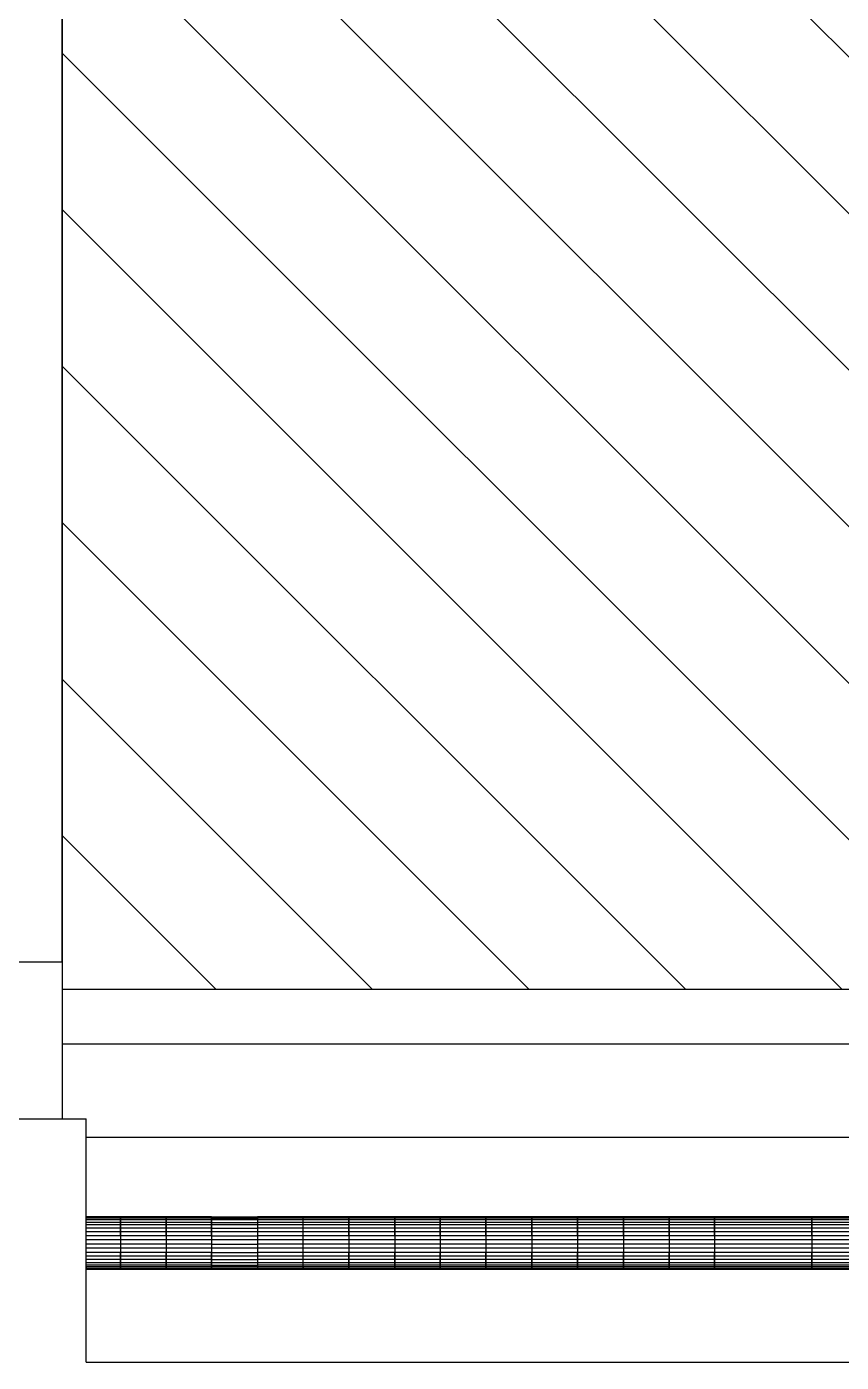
# Model space of a CAD drawing. Header units: inches. Extents: x 232 to 336, y -86 to 33.
# Drawn here: x 305.313 to 305.681, y -82.693 to -82.089 of the extents above; entities that cross this region are included whole.
import ezdxf

# ---------------------------------------------------------------- set-up
doc = ezdxf.new("R2010")
doc.units = ezdxf.units.IN
doc.header["$MEASUREMENT"] = 0
doc.layers.add('FUR', color=9, linetype='Continuous')

# ---------------------------------------------------------------- blocks, each defined once
blk = doc.blocks.new('710T')
at = {"linetype": 'Continuous'}
h = blk.add_hatch(dxfattribs=at)
h.set_pattern_fill('ANSI31', color=8, scale=400, style=0)
h.set_pattern_definition([(45, (-167838.8, -99950.68), (-35.355339, 35.355339), [])])
h.paths.add_polyline_path([(-1533.0052, 719.0517), (-1545.4198, 719.0517), (-1545.4198, 106.4646), (-1533.0052, 106.4646), (-183.8094, 106.4646), (-183.8094, 719.0517)])
for p, q in [((-1603.7308, 832.2879), (-1603.7308, 708.1419)), ((-1533.0052, 719.0517), (-1533.0052, 823.8234)), ((-1533.0052, 719.0517), (-1603.9189, 719.0517)), ((-1533.0052, 719.0517), (-1603.9189, 719.0517)), ((-1570.0609, 106.2765), (-1570.0609, 719.0517)), ((-1545.4198, 106.2765), (-1545.4198, 719.0517)), ((-1533.0052, 719.0517), (-134.5272, 719.0517)), ((-134.5272, 719.0517), (-1533.0052, 719.0517)), ((-1713.7693, 708.1419), (-1713.7693, 108.1575)), ((-1713.7693, 708.1419), (-1603.7308, 708.1419)), ((-1713.7693, 708.1419), (-1603.7308, 708.1419)), ((-1612.0072, 707.9538), (-1612.0072, 108.1575))]:
    blk.add_line(p, q, dxfattribs=at)
at = {"color": 8, "linetype": 'Continuous'}
for p, q in [((-1671.6349, 708.1419), (-1671.6349, 692.7177)), ((-1671.6349, 708.1419), (-1671.6349, 692.7177)), ((-1670.6944, 708.1419), (-1671.6349, 708.1419)), ((-1671.4468, 708.1419), (-1671.6349, 708.1419)), ((-1671.4468, 692.7177), (-1671.4468, 708.1419)), ((-1670.6944, 692.7177), (-1670.6944, 708.1419)), ((-1669.942, 692.7177), (-1669.942, 708.1419)), ((-1668.8134, 692.7177), (-1668.8134, 708.1419)), ((-1667.3086, 692.7177), (-1667.3086, 708.1419)), ((-1665.8038, 692.7177), (-1665.8038, 708.1419)), ((-1664.1109, 692.7177), (-1664.1109, 708.1419)), ((-1662.2299, 692.7177), (-1662.2299, 708.1419)), ((-1660.3489, 692.7177), (-1660.3489, 708.1419)), ((-1658.4679, 692.7177), (-1658.4679, 708.1419)), ((-1656.5869, 692.7177), (-1656.5869, 708.1419)), ((-1654.894, 692.7177), (-1654.894, 708.1419)), ((-1653.2011, 692.7177), (-1653.2011, 708.1419)), ((-1651.6963, 692.7177), (-1651.6963, 708.1419)), ((-1650.5677, 692.7177), (-1650.5677, 708.1419)), ((-1649.4391, 692.7177), (-1649.4391, 708.1419)), ((-1648.6867, 692.7177), (-1648.6867, 708.1419)), ((-1648.3105, 692.7177), (-1648.3105, 708.1419)), ((-1648.1224, 692.7177), (-1648.1224, 708.1419)), ((-1671.6349, 692.7177), (-1671.6349, 672.0267)), ((-1671.6349, 692.7177), (-1671.6349, 672.0267)), ((-1671.6349, 692.7177), (-1671.4468, 692.7177)), ((-1670.6944, 692.7177), (-1671.6349, 692.7177)), ((-1671.4468, 692.7177), (-1671.6349, 692.7177)), ((-1671.4468, 672.0267), (-1671.4468, 692.7177)), ((-1670.6944, 692.7177), (-1671.4468, 692.7177)), ((-1671.4468, 692.7177), (-1670.6944, 692.7177)), ((-1670.6944, 672.0267), (-1670.6944, 692.7177)), ((-1669.942, 692.7177), (-1670.6944, 692.7177)), ((-1670.6944, 692.7177), (-1669.942, 692.7177)), ((-1669.942, 672.0267), (-1669.942, 692.7177)), ((-1668.8134, 692.7177), (-1669.942, 692.7177)), ((-1669.942, 692.7177), (-1668.8134, 692.7177)), ((-1668.8134, 672.0267), (-1668.8134, 692.7177)), ((-1667.3086, 692.7177), (-1668.8134, 692.7177)), ((-1668.8134, 692.7177), (-1667.3086, 692.7177)), ((-1667.3086, 672.0267), (-1667.3086, 692.7177)), ((-1665.8038, 692.7177), (-1667.3086, 692.7177)), ((-1667.3086, 692.7177), (-1665.8038, 692.7177)), ((-1665.8038, 672.0267), (-1665.8038, 692.7177)), ((-1664.1109, 692.7177), (-1665.8038, 692.7177)), ((-1665.8038, 692.7177), (-1664.1109, 692.7177)), ((-1664.1109, 672.0267), (-1664.1109, 692.7177)), ((-1662.2299, 692.7177), (-1664.1109, 692.7177)), ((-1662.2299, 672.0267), (-1662.2299, 692.7177)), ((-1660.3489, 692.7177), (-1662.2299, 692.7177)), ((-1660.3489, 672.0267), (-1660.3489, 692.7177)), ((-1658.4679, 692.7177), (-1660.3489, 692.7177)), ((-1658.4679, 672.0267), (-1658.4679, 692.7177)), ((-1656.5869, 692.7177), (-1658.4679, 692.7177)), ((-1656.5869, 672.0267), (-1656.5869, 692.7177)), ((-1654.894, 692.7177), (-1656.5869, 692.7177)), ((-1656.5869, 692.7177), (-1654.894, 692.7177)), ((-1654.894, 672.0267), (-1654.894, 692.7177)), ((-1653.2011, 692.7177), (-1654.894, 692.7177)), ((-1654.894, 692.7177), (-1653.2011, 692.7177)), ((-1653.2011, 672.0267), (-1653.2011, 692.7177)), ((-1651.6963, 692.7177), (-1653.2011, 692.7177)), ((-1653.2011, 692.7177), (-1651.6963, 692.7177)), ((-1651.6963, 672.0267), (-1651.6963, 692.7177)), ((-1650.5677, 692.7177), (-1651.6963, 692.7177)), ((-1651.6963, 692.7177), (-1650.5677, 692.7177)), ((-1650.5677, 672.0267), (-1650.5677, 692.7177)), ((-1649.4391, 692.7177), (-1650.5677, 692.7177)), ((-1650.5677, 692.7177), (-1649.4391, 692.7177)), ((-1649.4391, 672.0267), (-1649.4391, 692.7177)), ((-1648.6867, 692.7177), (-1649.4391, 692.7177)), ((-1649.4391, 692.7177), (-1648.6867, 692.7177)), ((-1648.6867, 672.0267), (-1648.6867, 692.7177)), ((-1648.3105, 692.7177), (-1648.6867, 692.7177)), ((-1648.6867, 692.7177), (-1648.3105, 692.7177)), ((-1648.3105, 672.0267), (-1648.3105, 692.7177)), ((-1648.1224, 692.7177), (-1648.3105, 692.7177)), ((-1648.3105, 692.7177), (-1648.1224, 692.7177)), ((-1648.1224, 672.0267), (-1648.1224, 692.7177)), ((-1671.6349, 672.0267), (-1671.6349, 651.5238)), ((-1671.6349, 672.0267), (-1671.6349, 651.5238)), ((-1671.6349, 672.0267), (-1671.4468, 672.0267)), ((-1670.6944, 672.0267), (-1671.6349, 672.0267)), ((-1671.4468, 672.0267), (-1671.6349, 672.0267)), ((-1671.4468, 651.5238), (-1671.4468, 672.0267)), ((-1670.6944, 672.0267), (-1671.4468, 672.0267)), ((-1671.4468, 672.0267), (-1670.6944, 672.0267)), ((-1670.6944, 651.5238), (-1670.6944, 672.0267)), ((-1669.942, 672.0267), (-1670.6944, 672.0267)), ((-1670.6944, 672.0267), (-1669.942, 672.0267)), ((-1669.942, 651.5238), (-1669.942, 672.0267)), ((-1668.8134, 672.0267), (-1669.942, 672.0267)), ((-1669.942, 672.0267), (-1668.8134, 672.0267)), ((-1668.8134, 651.5238), (-1668.8134, 672.0267)), ((-1667.3086, 672.0267), (-1668.8134, 672.0267)), ((-1668.8134, 672.0267), (-1667.3086, 672.0267)), ((-1667.3086, 651.5238), (-1667.3086, 672.0267)), ((-1665.8038, 672.0267), (-1667.3086, 672.0267)), ((-1667.3086, 672.0267), (-1665.8038, 672.0267)), ((-1665.8038, 651.5238), (-1665.8038, 672.0267)), ((-1664.1109, 672.0267), (-1665.8038, 672.0267)), ((-1665.8038, 672.0267), (-1664.1109, 672.0267)), ((-1664.1109, 651.5238), (-1664.1109, 672.0267)), ((-1662.2299, 672.0267), (-1664.1109, 672.0267)), ((-1662.2299, 651.5238), (-1662.2299, 672.0267)), ((-1660.3489, 672.0267), (-1662.2299, 672.0267)), ((-1660.3489, 651.5238), (-1660.3489, 672.0267)), ((-1658.4679, 672.0267), (-1660.3489, 672.0267)), ((-1658.4679, 651.5238), (-1658.4679, 672.0267)), ((-1656.5869, 672.0267), (-1658.4679, 672.0267)), ((-1656.5869, 651.5238), (-1656.5869, 672.0267)), ((-1654.894, 672.0267), (-1656.5869, 672.0267)), ((-1656.5869, 672.0267), (-1654.894, 672.0267)), ((-1654.894, 651.5238), (-1654.894, 672.0267)), ((-1653.2011, 672.0267), (-1654.894, 672.0267)), ((-1654.894, 672.0267), (-1653.2011, 672.0267)), ((-1653.2011, 651.5238), (-1653.2011, 672.0267)), ((-1651.6963, 672.0267), (-1653.2011, 672.0267)), ((-1653.2011, 672.0267), (-1651.6963, 672.0267)), ((-1651.6963, 651.5238), (-1651.6963, 672.0267)), ((-1650.5677, 672.0267), (-1651.6963, 672.0267)), ((-1651.6963, 672.0267), (-1650.5677, 672.0267)), ((-1650.5677, 651.5238), (-1650.5677, 672.0267)), ((-1649.4391, 672.0267), (-1650.5677, 672.0267)), ((-1650.5677, 672.0267), (-1649.4391, 672.0267)), ((-1649.4391, 651.5238), (-1649.4391, 672.0267)), ((-1648.6867, 672.0267), (-1649.4391, 672.0267)), ((-1649.4391, 672.0267), (-1648.6867, 672.0267)), ((-1648.6867, 651.5238), (-1648.6867, 672.0267)), ((-1648.3105, 672.0267), (-1648.6867, 672.0267)), ((-1648.6867, 672.0267), (-1648.3105, 672.0267)), ((-1648.3105, 651.5238), (-1648.3105, 672.0267)), ((-1648.3105, 672.0267), (-1648.1224, 672.0267)), ((-1648.1224, 651.5238), (-1648.1224, 672.0267)), ((-1671.6349, 651.5238), (-1671.6349, 630.8328)), ((-1671.6349, 651.5238), (-1671.6349, 630.8328)), ((-1671.6349, 651.5238), (-1671.4468, 651.5238)), ((-1670.6944, 651.5238), (-1671.6349, 651.5238)), ((-1671.4468, 651.5238), (-1671.6349, 651.5238)), ((-1671.4468, 630.8328), (-1671.4468, 651.5238)), ((-1670.6944, 651.5238), (-1671.4468, 651.5238)), ((-1671.4468, 651.5238), (-1670.6944, 651.5238)), ((-1670.6944, 630.8328), (-1670.6944, 651.5238)), ((-1669.942, 651.5238), (-1670.6944, 651.5238)), ((-1670.6944, 651.5238), (-1669.942, 651.5238)), ((-1669.942, 651.5238), (-1669.942, 630.8328)), ((-1668.8134, 651.5238), (-1669.942, 651.5238)), ((-1669.942, 651.5238), (-1668.8134, 651.5238)), ((-1668.8134, 651.5238), (-1669.942, 651.5238)), ((-1668.8134, 630.8328), (-1668.8134, 651.5238)), ((-1667.3086, 651.5238), (-1668.8134, 651.5238)), ((-1668.8134, 651.5238), (-1667.3086, 651.5238)), ((-1667.3086, 651.5238), (-1667.3086, 630.8328)), ((-1665.8038, 651.5238), (-1667.3086, 651.5238)), ((-1667.3086, 651.5238), (-1665.8038, 651.5238)), ((-1665.8038, 651.5238), (-1667.3086, 651.5238)), ((-1665.8038, 630.8328), (-1665.8038, 651.5238)), ((-1664.1109, 651.5238), (-1665.8038, 651.5238)), ((-1665.8038, 651.5238), (-1664.1109, 651.5238)), ((-1664.1109, 651.5238), (-1664.1109, 630.8328)), ((-1662.2299, 651.5238), (-1664.1109, 651.5238)), ((-1662.2299, 630.8328), (-1662.2299, 651.5238)), ((-1660.3489, 651.5238), (-1662.2299, 651.5238)), ((-1660.3489, 651.5238), (-1660.3489, 630.8328)), ((-1658.4679, 651.5238), (-1660.3489, 651.5238)), ((-1658.4679, 630.8328), (-1658.4679, 651.5238)), ((-1656.5869, 651.5238), (-1658.4679, 651.5238)), ((-1656.5869, 651.5238), (-1656.5869, 630.8328)), ((-1654.894, 651.5238), (-1656.5869, 651.5238)), ((-1656.5869, 651.5238), (-1654.894, 651.5238)), ((-1654.894, 651.5238), (-1656.5869, 651.5238)), ((-1654.894, 630.8328), (-1654.894, 651.5238)), ((-1653.2011, 651.5238), (-1654.894, 651.5238)), ((-1654.894, 651.5238), (-1653.2011, 651.5238)), ((-1653.2011, 651.5238), (-1653.2011, 630.8328)), ((-1651.6963, 651.5238), (-1653.2011, 651.5238)), ((-1653.2011, 651.5238), (-1651.6963, 651.5238)), ((-1651.6963, 651.5238), (-1653.2011, 651.5238)), ((-1651.6963, 630.8328), (-1651.6963, 651.5238)), ((-1650.5677, 651.5238), (-1651.6963, 651.5238)), ((-1651.6963, 651.5238), (-1650.5677, 651.5238)), ((-1650.5677, 651.5238), (-1650.5677, 630.8328)), ((-1649.4391, 651.5238), (-1650.5677, 651.5238)), ((-1650.5677, 651.5238), (-1649.4391, 651.5238)), ((-1649.4391, 651.5238), (-1650.5677, 651.5238)), ((-1649.4391, 630.8328), (-1649.4391, 651.5238)), ((-1648.6867, 651.5238), (-1649.4391, 651.5238)), ((-1649.4391, 651.5238), (-1648.6867, 651.5238)), ((-1648.6867, 651.5238), (-1648.6867, 630.8328)), ((-1648.3105, 651.5238), (-1648.6867, 651.5238)), ((-1648.6867, 651.5238), (-1648.3105, 651.5238)), ((-1648.3105, 651.5238), (-1648.6867, 651.5238)), ((-1648.3105, 630.8328), (-1648.3105, 651.5238)), ((-1648.3105, 651.5238), (-1648.1224, 651.5238)), ((-1648.1224, 651.5238), (-1648.1224, 630.8328)), ((-1671.6349, 630.8328), (-1671.6349, 610.1418)), ((-1671.6349, 630.8328), (-1671.6349, 610.1418)), ((-1671.6349, 630.8328), (-1671.4468, 630.8328)), ((-1670.6944, 630.8328), (-1671.6349, 630.8328)), ((-1671.6349, 630.8328), (-1671.4468, 630.8328)), ((-1671.4468, 630.8328), (-1671.6349, 630.8328)), ((-1671.4468, 610.1418), (-1671.4468, 630.8328)), ((-1670.6944, 630.8328), (-1671.4468, 630.8328)), ((-1670.6944, 610.1418), (-1670.6944, 630.8328)), ((-1669.942, 630.8328), (-1670.6944, 630.8328)), ((-1669.942, 630.8328), (-1670.6944, 630.8328)), ((-1669.942, 630.8328), (-1670.6944, 630.8328)), ((-1669.942, 610.1418), (-1669.942, 630.8328)), ((-1668.8134, 630.8328), (-1669.942, 630.8328)), ((-1668.8134, 630.8328), (-1669.942, 630.8328)), ((-1668.8134, 610.1418), (-1668.8134, 630.8328)), ((-1667.3086, 630.8328), (-1668.8134, 630.8328)), ((-1667.3086, 630.8328), (-1668.8134, 630.8328)), ((-1667.3086, 630.8328), (-1668.8134, 630.8328)), ((-1667.3086, 610.1418), (-1667.3086, 630.8328)), ((-1665.8038, 630.8328), (-1667.3086, 630.8328)), ((-1665.8038, 630.8328), (-1667.3086, 630.8328)), ((-1665.8038, 610.1418), (-1665.8038, 630.8328)), ((-1664.1109, 630.8328), (-1665.8038, 630.8328)), ((-1664.1109, 630.8328), (-1665.8038, 630.8328)), ((-1664.1109, 630.8328), (-1665.8038, 630.8328)), ((-1664.1109, 610.1418), (-1664.1109, 630.8328)), ((-1662.2299, 630.8328), (-1664.1109, 630.8328)), ((-1662.2299, 610.1418), (-1662.2299, 630.8328)), ((-1660.3489, 630.8328), (-1662.2299, 630.8328)), ((-1660.3489, 610.1418), (-1660.3489, 630.8328)), ((-1658.4679, 630.8328), (-1660.3489, 630.8328)), ((-1658.4679, 610.1418), (-1658.4679, 630.8328)), ((-1656.5869, 630.8328), (-1658.4679, 630.8328)), ((-1656.5869, 610.1418), (-1656.5869, 630.8328)), ((-1654.894, 630.8328), (-1656.5869, 630.8328)), ((-1654.894, 630.8328), (-1656.5869, 630.8328)), ((-1654.894, 610.1418), (-1654.894, 630.8328)), ((-1653.2011, 630.8328), (-1654.894, 630.8328)), ((-1653.2011, 630.8328), (-1654.894, 630.8328)), ((-1653.2011, 630.8328), (-1654.894, 630.8328)), ((-1653.2011, 610.1418), (-1653.2011, 630.8328)), ((-1651.6963, 630.8328), (-1653.2011, 630.8328)), ((-1651.6963, 630.8328), (-1653.2011, 630.8328)), ((-1651.6963, 610.1418), (-1651.6963, 630.8328)), ((-1650.5677, 630.8328), (-1651.6963, 630.8328)), ((-1650.5677, 630.8328), (-1651.6963, 630.8328)), ((-1650.5677, 630.8328), (-1651.6963, 630.8328)), ((-1650.5677, 610.1418), (-1650.5677, 630.8328)), ((-1649.4391, 630.8328), (-1650.5677, 630.8328)), ((-1649.4391, 630.8328), (-1650.5677, 630.8328)), ((-1649.4391, 610.1418), (-1649.4391, 630.8328)), ((-1648.6867, 630.8328), (-1649.4391, 630.8328)), ((-1648.6867, 630.8328), (-1649.4391, 630.8328)), ((-1648.6867, 630.8328), (-1649.4391, 630.8328)), ((-1648.6867, 610.1418), (-1648.6867, 630.8328)), ((-1648.3105, 630.8328), (-1648.6867, 630.8328)), ((-1648.3105, 630.8328), (-1648.6867, 630.8328)), ((-1648.3105, 610.1418), (-1648.3105, 630.8328)), ((-1648.1224, 630.8328), (-1648.3105, 630.8328)), ((-1648.3105, 630.8328), (-1648.1224, 630.8328)), ((-1648.1224, 630.8328), (-1648.3105, 630.8328)), ((-1648.1224, 610.1418), (-1648.1224, 630.8328)), ((-1671.6349, 610.1418), (-1671.6349, 589.4508)), ((-1671.6349, 610.1418), (-1671.6349, 589.4508)), ((-1671.4468, 610.1418), (-1671.6349, 610.1418)), ((-1671.6349, 610.1418), (-1671.4468, 610.1418)), ((-1670.6944, 610.1418), (-1671.6349, 610.1418)), ((-1671.4468, 610.1418), (-1671.6349, 610.1418)), ((-1671.4468, 589.4508), (-1671.4468, 610.1418)), ((-1671.4468, 610.1418), (-1670.6944, 610.1418)), ((-1670.6944, 589.4508), (-1670.6944, 610.1418)), ((-1670.6944, 610.1418), (-1669.942, 610.1418)), ((-1669.942, 589.4508), (-1669.942, 610.1418)), ((-1669.942, 610.1418), (-1668.8134, 610.1418)), ((-1668.8134, 589.4508), (-1668.8134, 610.1418)), ((-1668.8134, 610.1418), (-1667.3086, 610.1418)), ((-1667.3086, 589.4508), (-1667.3086, 610.1418)), ((-1667.3086, 610.1418), (-1665.8038, 610.1418)), ((-1665.8038, 589.4508), (-1665.8038, 610.1418)), ((-1665.8038, 610.1418), (-1664.1109, 610.1418)), ((-1664.1109, 589.4508), (-1664.1109, 610.1418)), ((-1664.1109, 610.1418), (-1662.2299, 610.1418)), ((-1662.2299, 589.4508), (-1662.2299, 610.1418)), ((-1662.2299, 610.1418), (-1660.3489, 610.1418)), ((-1660.3489, 589.4508), (-1660.3489, 610.1418)), ((-1660.3489, 610.1418), (-1658.4679, 610.1418)), ((-1658.4679, 589.4508), (-1658.4679, 610.1418)), ((-1658.4679, 610.1418), (-1656.5869, 610.1418)), ((-1656.5869, 589.4508), (-1656.5869, 610.1418)), ((-1656.5869, 610.1418), (-1654.894, 610.1418)), ((-1654.894, 589.4508), (-1654.894, 610.1418)), ((-1654.894, 610.1418), (-1653.2011, 610.1418)), ((-1653.2011, 589.4508), (-1653.2011, 610.1418)), ((-1653.2011, 610.1418), (-1651.6963, 610.1418)), ((-1651.6963, 589.4508), (-1651.6963, 610.1418)), ((-1651.6963, 610.1418), (-1650.5677, 610.1418)), ((-1650.5677, 589.4508), (-1650.5677, 610.1418)), ((-1650.5677, 610.1418), (-1649.4391, 610.1418)), ((-1649.4391, 589.4508), (-1649.4391, 610.1418)), ((-1649.4391, 610.1418), (-1648.6867, 610.1418)), ((-1648.6867, 589.4508), (-1648.6867, 610.1418)), ((-1648.6867, 610.1418), (-1648.3105, 610.1418)), ((-1648.3105, 589.4508), (-1648.3105, 610.1418)), ((-1648.1224, 610.1418), (-1648.3105, 610.1418)), ((-1648.3105, 610.1418), (-1648.1224, 610.1418)), ((-1648.1224, 589.4508), (-1648.1224, 610.1418)), ((-1671.6349, 589.4508), (-1671.6349, 568.7598)), ((-1671.6349, 589.4508), (-1671.6349, 568.7598)), ((-1671.6349, 589.4508), (-1671.4468, 589.4508)), ((-1670.6944, 589.4508), (-1671.6349, 589.4508)), ((-1671.4468, 589.4508), (-1671.6349, 589.4508)), ((-1671.4468, 568.7598), (-1671.4468, 589.4508)), ((-1670.6944, 589.4508), (-1671.4468, 589.4508)), ((-1671.4468, 589.4508), (-1670.6944, 589.4508)), ((-1670.6944, 568.7598), (-1670.6944, 589.4508)), ((-1669.942, 589.4508), (-1670.6944, 589.4508)), ((-1670.6944, 589.4508), (-1669.942, 589.4508)), ((-1669.942, 568.7598), (-1669.942, 589.4508)), ((-1668.8134, 589.4508), (-1669.942, 589.4508)), ((-1669.942, 589.4508), (-1668.8134, 589.4508)), ((-1668.8134, 568.7598), (-1668.8134, 589.4508)), ((-1667.3086, 589.4508), (-1668.8134, 589.4508)), ((-1668.8134, 589.4508), (-1667.3086, 589.4508)), ((-1667.3086, 568.7598), (-1667.3086, 589.4508)), ((-1665.8038, 589.4508), (-1667.3086, 589.4508)), ((-1667.3086, 589.4508), (-1665.8038, 589.4508)), ((-1665.8038, 568.7598), (-1665.8038, 589.4508)), ((-1664.1109, 589.4508), (-1665.8038, 589.4508)), ((-1665.8038, 589.4508), (-1664.1109, 589.4508)), ((-1664.1109, 568.7598), (-1664.1109, 589.4508)), ((-1662.2299, 589.4508), (-1664.1109, 589.4508)), ((-1662.2299, 568.7598), (-1662.2299, 589.4508)), ((-1660.3489, 589.4508), (-1662.2299, 589.4508)), ((-1660.3489, 568.7598), (-1660.3489, 589.4508)), ((-1658.4679, 589.4508), (-1660.3489, 589.4508)), ((-1658.4679, 568.7598), (-1658.4679, 589.4508)), ((-1656.5869, 589.4508), (-1658.4679, 589.4508)), ((-1656.5869, 568.7598), (-1656.5869, 589.4508)), ((-1654.894, 589.4508), (-1656.5869, 589.4508)), ((-1656.5869, 589.4508), (-1654.894, 589.4508)), ((-1654.894, 568.7598), (-1654.894, 589.4508)), ((-1653.2011, 589.4508), (-1654.894, 589.4508)), ((-1654.894, 589.4508), (-1653.2011, 589.4508)), ((-1653.2011, 568.7598), (-1653.2011, 589.4508)), ((-1651.6963, 589.4508), (-1653.2011, 589.4508)), ((-1653.2011, 589.4508), (-1651.6963, 589.4508)), ((-1651.6963, 568.7598), (-1651.6963, 589.4508)), ((-1650.5677, 589.4508), (-1651.6963, 589.4508)), ((-1651.6963, 589.4508), (-1650.5677, 589.4508)), ((-1650.5677, 568.7598), (-1650.5677, 589.4508)), ((-1649.4391, 589.4508), (-1650.5677, 589.4508)), ((-1650.5677, 589.4508), (-1649.4391, 589.4508)), ((-1649.4391, 568.7598), (-1649.4391, 589.4508)), ((-1648.6867, 589.4508), (-1649.4391, 589.4508)), ((-1649.4391, 589.4508), (-1648.6867, 589.4508)), ((-1648.6867, 568.7598), (-1648.6867, 589.4508)), ((-1648.3105, 589.4508), (-1648.6867, 589.4508)), ((-1648.6867, 589.4508), (-1648.3105, 589.4508)), ((-1648.3105, 568.7598), (-1648.3105, 589.4508)), ((-1648.3105, 589.4508), (-1648.1224, 589.4508)), ((-1648.1224, 568.7598), (-1648.1224, 589.4508)), ((-1671.6349, 568.7598), (-1671.6349, 548.2569)), ((-1671.6349, 568.7598), (-1671.6349, 548.2569)), ((-1671.6349, 568.7598), (-1671.4468, 568.7598)), ((-1670.6944, 568.7598), (-1671.6349, 568.7598)), ((-1671.4468, 568.7598), (-1671.6349, 568.7598)), ((-1671.4468, 548.2569), (-1671.4468, 568.7598)), ((-1670.6944, 568.7598), (-1671.4468, 568.7598)), ((-1671.4468, 568.7598), (-1670.6944, 568.7598)), ((-1670.6944, 548.2569), (-1670.6944, 568.7598)), ((-1669.942, 568.7598), (-1670.6944, 568.7598)), ((-1670.6944, 568.7598), (-1669.942, 568.7598)), ((-1669.942, 548.2569), (-1669.942, 568.7598)), ((-1668.8134, 568.7598), (-1669.942, 568.7598)), ((-1669.942, 568.7598), (-1668.8134, 568.7598)), ((-1668.8134, 548.2569), (-1668.8134, 568.7598)), ((-1667.3086, 568.7598), (-1668.8134, 568.7598)), ((-1668.8134, 568.7598), (-1667.3086, 568.7598)), ((-1667.3086, 548.2569), (-1667.3086, 568.7598)), ((-1665.8038, 568.7598), (-1667.3086, 568.7598)), ((-1667.3086, 568.7598), (-1665.8038, 568.7598)), ((-1665.8038, 548.2569), (-1665.8038, 568.7598)), ((-1664.1109, 568.7598), (-1665.8038, 568.7598)), ((-1665.8038, 568.7598), (-1664.1109, 568.7598)), ((-1664.1109, 548.2569), (-1664.1109, 568.7598)), ((-1662.2299, 568.7598), (-1664.1109, 568.7598)), ((-1662.2299, 548.2569), (-1662.2299, 568.7598)), ((-1660.3489, 568.7598), (-1662.2299, 568.7598)), ((-1660.3489, 548.2569), (-1660.3489, 568.7598)), ((-1658.4679, 568.7598), (-1660.3489, 568.7598)), ((-1658.4679, 548.2569), (-1658.4679, 568.7598)), ((-1656.5869, 568.7598), (-1658.4679, 568.7598)), ((-1656.5869, 548.2569), (-1656.5869, 568.7598)), ((-1654.894, 568.7598), (-1656.5869, 568.7598)), ((-1656.5869, 568.7598), (-1654.894, 568.7598)), ((-1654.894, 548.2569), (-1654.894, 568.7598)), ((-1653.2011, 568.7598), (-1654.894, 568.7598)), ((-1654.894, 568.7598), (-1653.2011, 568.7598)), ((-1653.2011, 548.2569), (-1653.2011, 568.7598)), ((-1651.6963, 568.7598), (-1653.2011, 568.7598)), ((-1653.2011, 568.7598), (-1651.6963, 568.7598)), ((-1651.6963, 548.2569), (-1651.6963, 568.7598)), ((-1650.5677, 568.7598), (-1651.6963, 568.7598)), ((-1651.6963, 568.7598), (-1650.5677, 568.7598)), ((-1650.5677, 548.2569), (-1650.5677, 568.7598)), ((-1649.4391, 568.7598), (-1650.5677, 568.7598)), ((-1650.5677, 568.7598), (-1649.4391, 568.7598)), ((-1649.4391, 548.2569), (-1649.4391, 568.7598)), ((-1648.6867, 568.7598), (-1649.4391, 568.7598)), ((-1649.4391, 568.7598), (-1648.6867, 568.7598)), ((-1648.6867, 548.2569), (-1648.6867, 568.7598)), ((-1648.3105, 568.7598), (-1648.6867, 568.7598)), ((-1648.6867, 568.7598), (-1648.3105, 568.7598)), ((-1648.3105, 548.2569), (-1648.3105, 568.7598)), ((-1648.3105, 568.7598), (-1648.1224, 568.7598)), ((-1648.1224, 548.2569), (-1648.1224, 568.7598)), ((-1671.6349, 548.2569), (-1671.6349, 527.5659)), ((-1671.6349, 548.2569), (-1671.6349, 527.5659)), ((-1671.6349, 548.2569), (-1671.4468, 548.2569)), ((-1670.6944, 548.2569), (-1671.6349, 548.2569)), ((-1671.4468, 548.2569), (-1671.6349, 548.2569)), ((-1671.4468, 527.5659), (-1671.4468, 548.2569)), ((-1670.6944, 548.2569), (-1671.4468, 548.2569)), ((-1671.4468, 548.2569), (-1670.6944, 548.2569)), ((-1670.6944, 527.5659), (-1670.6944, 548.2569)), ((-1669.942, 548.2569), (-1670.6944, 548.2569)), ((-1670.6944, 548.2569), (-1669.942, 548.2569)), ((-1669.942, 527.5659), (-1669.942, 548.2569)), ((-1668.8134, 548.2569), (-1669.942, 548.2569)), ((-1669.942, 548.2569), (-1668.8134, 548.2569)), ((-1668.8134, 527.5659), (-1668.8134, 548.2569)), ((-1667.3086, 548.2569), (-1668.8134, 548.2569)), ((-1668.8134, 548.2569), (-1667.3086, 548.2569)), ((-1667.3086, 527.5659), (-1667.3086, 548.2569)), ((-1665.8038, 548.2569), (-1667.3086, 548.2569)), ((-1667.3086, 548.2569), (-1665.8038, 548.2569)), ((-1665.8038, 527.5659), (-1665.8038, 548.2569)), ((-1664.1109, 548.2569), (-1665.8038, 548.2569)), ((-1665.8038, 548.2569), (-1664.1109, 548.2569)), ((-1664.1109, 527.5659), (-1664.1109, 548.2569)), ((-1662.2299, 548.2569), (-1664.1109, 548.2569)), ((-1662.2299, 527.5659), (-1662.2299, 548.2569)), ((-1660.3489, 548.2569), (-1662.2299, 548.2569)), ((-1660.3489, 527.5659), (-1660.3489, 548.2569)), ((-1658.4679, 548.2569), (-1660.3489, 548.2569)), ((-1658.4679, 527.5659), (-1658.4679, 548.2569)), ((-1656.5869, 548.2569), (-1658.4679, 548.2569)), ((-1656.5869, 527.5659), (-1656.5869, 548.2569)), ((-1654.894, 548.2569), (-1656.5869, 548.2569)), ((-1656.5869, 548.2569), (-1654.894, 548.2569)), ((-1654.894, 527.5659), (-1654.894, 548.2569)), ((-1653.2011, 548.2569), (-1654.894, 548.2569)), ((-1654.894, 548.2569), (-1653.2011, 548.2569)), ((-1653.2011, 527.5659), (-1653.2011, 548.2569)), ((-1651.6963, 548.2569), (-1653.2011, 548.2569)), ((-1653.2011, 548.2569), (-1651.6963, 548.2569)), ((-1651.6963, 527.5659), (-1651.6963, 548.2569)), ((-1650.5677, 548.2569), (-1651.6963, 548.2569)), ((-1651.6963, 548.2569), (-1650.5677, 548.2569)), ((-1650.5677, 527.5659), (-1650.5677, 548.2569)), ((-1649.4391, 548.2569), (-1650.5677, 548.2569)), ((-1650.5677, 548.2569), (-1649.4391, 548.2569)), ((-1649.4391, 527.5659), (-1649.4391, 548.2569)), ((-1648.6867, 548.2569), (-1649.4391, 548.2569)), ((-1649.4391, 548.2569), (-1648.6867, 548.2569)), ((-1648.6867, 527.5659), (-1648.6867, 548.2569)), ((-1648.3105, 548.2569), (-1648.6867, 548.2569)), ((-1648.6867, 548.2569), (-1648.3105, 548.2569)), ((-1648.3105, 527.5659), (-1648.3105, 548.2569)), ((-1648.3105, 548.2569), (-1648.1224, 548.2569)), ((-1648.1224, 527.5659), (-1648.1224, 548.2569)), ((-1671.6349, 527.5659), (-1671.6349, 506.8749)), ((-1671.6349, 527.5659), (-1671.6349, 506.8749)), ((-1671.6349, 527.5659), (-1671.4468, 527.5659)), ((-1670.6944, 527.5659), (-1671.6349, 527.5659)), ((-1671.4468, 527.5659), (-1671.6349, 527.5659)), ((-1671.4468, 506.8749), (-1671.4468, 527.5659)), ((-1670.6944, 527.5659), (-1671.4468, 527.5659)), ((-1671.4468, 527.5659), (-1670.6944, 527.5659)), ((-1670.6944, 506.8749), (-1670.6944, 527.5659)), ((-1669.942, 527.5659), (-1670.6944, 527.5659)), ((-1670.6944, 527.5659), (-1669.942, 527.5659)), ((-1669.942, 506.8749), (-1669.942, 527.5659)), ((-1668.8134, 527.5659), (-1669.942, 527.5659)), ((-1669.942, 527.5659), (-1668.8134, 527.5659)), ((-1668.8134, 506.8749), (-1668.8134, 527.5659)), ((-1667.3086, 527.5659), (-1668.8134, 527.5659)), ((-1668.8134, 527.5659), (-1667.3086, 527.5659)), ((-1667.3086, 506.8749), (-1667.3086, 527.5659)), ((-1665.8038, 527.5659), (-1667.3086, 527.5659)), ((-1667.3086, 527.5659), (-1665.8038, 527.5659)), ((-1665.8038, 506.8749), (-1665.8038, 527.5659)), ((-1664.1109, 527.5659), (-1665.8038, 527.5659)), ((-1665.8038, 527.5659), (-1664.1109, 527.5659)), ((-1664.1109, 506.8749), (-1664.1109, 527.5659)), ((-1662.2299, 527.5659), (-1664.1109, 527.5659)), ((-1662.2299, 506.8749), (-1662.2299, 527.5659)), ((-1660.3489, 527.5659), (-1662.2299, 527.5659)), ((-1660.3489, 506.8749), (-1660.3489, 527.5659)), ((-1658.4679, 527.5659), (-1660.3489, 527.5659)), ((-1658.4679, 506.8749), (-1658.4679, 527.5659)), ((-1656.5869, 527.5659), (-1658.4679, 527.5659)), ((-1656.5869, 506.8749), (-1656.5869, 527.5659)), ((-1654.894, 527.5659), (-1656.5869, 527.5659)), ((-1656.5869, 527.5659), (-1654.894, 527.5659)), ((-1654.894, 506.8749), (-1654.894, 527.5659)), ((-1653.2011, 527.5659), (-1654.894, 527.5659)), ((-1654.894, 527.5659), (-1653.2011, 527.5659)), ((-1653.2011, 506.8749), (-1653.2011, 527.5659)), ((-1651.6963, 527.5659), (-1653.2011, 527.5659)), ((-1653.2011, 527.5659), (-1651.6963, 527.5659)), ((-1651.6963, 506.8749), (-1651.6963, 527.5659)), ((-1650.5677, 527.5659), (-1651.6963, 527.5659)), ((-1651.6963, 527.5659), (-1650.5677, 527.5659)), ((-1650.5677, 506.8749), (-1650.5677, 527.5659)), ((-1649.4391, 527.5659), (-1650.5677, 527.5659)), ((-1650.5677, 527.5659), (-1649.4391, 527.5659)), ((-1649.4391, 506.8749), (-1649.4391, 527.5659)), ((-1648.6867, 527.5659), (-1649.4391, 527.5659)), ((-1649.4391, 527.5659), (-1648.6867, 527.5659)), ((-1648.6867, 506.8749), (-1648.6867, 527.5659)), ((-1648.3105, 527.5659), (-1648.6867, 527.5659)), ((-1648.6867, 527.5659), (-1648.3105, 527.5659)), ((-1648.3105, 506.8749), (-1648.3105, 527.5659)), ((-1648.3105, 527.5659), (-1648.1224, 527.5659)), ((-1648.1224, 506.8749), (-1648.1224, 527.5659)), ((-1671.6349, 506.8749), (-1671.6349, 486.1839)), ((-1671.6349, 506.8749), (-1671.6349, 486.1839)), ((-1671.6349, 506.8749), (-1671.4468, 506.8749)), ((-1670.6944, 506.8749), (-1671.6349, 506.8749)), ((-1671.4468, 506.8749), (-1671.6349, 506.8749)), ((-1671.4468, 486.1839), (-1671.4468, 506.8749)), ((-1670.6944, 506.8749), (-1671.4468, 506.8749)), ((-1671.4468, 506.8749), (-1670.6944, 506.8749)), ((-1670.6944, 486.1839), (-1670.6944, 506.8749)), ((-1669.942, 506.8749), (-1670.6944, 506.8749)), ((-1670.6944, 506.8749), (-1669.942, 506.8749)), ((-1669.942, 486.1839), (-1669.942, 506.8749)), ((-1668.8134, 506.8749), (-1669.942, 506.8749)), ((-1669.942, 506.8749), (-1668.8134, 506.8749)), ((-1668.8134, 486.1839), (-1668.8134, 506.8749)), ((-1667.3086, 506.8749), (-1668.8134, 506.8749)), ((-1668.8134, 506.8749), (-1667.3086, 506.8749)), ((-1667.3086, 486.1839), (-1667.3086, 506.8749)), ((-1665.8038, 506.8749), (-1667.3086, 506.8749)), ((-1667.3086, 506.8749), (-1665.8038, 506.8749)), ((-1665.8038, 486.1839), (-1665.8038, 506.8749)), ((-1664.1109, 506.8749), (-1665.8038, 506.8749)), ((-1665.8038, 506.8749), (-1664.1109, 506.8749)), ((-1664.1109, 486.1839), (-1664.1109, 506.8749)), ((-1662.2299, 506.8749), (-1664.1109, 506.8749)), ((-1662.2299, 486.1839), (-1662.2299, 506.8749)), ((-1660.3489, 506.8749), (-1662.2299, 506.8749)), ((-1660.3489, 486.1839), (-1660.3489, 506.8749)), ((-1658.4679, 506.8749), (-1660.3489, 506.8749)), ((-1658.4679, 486.1839), (-1658.4679, 506.8749)), ((-1656.5869, 506.8749), (-1658.4679, 506.8749)), ((-1656.5869, 486.1839), (-1656.5869, 506.8749)), ((-1654.894, 506.8749), (-1656.5869, 506.8749)), ((-1656.5869, 506.8749), (-1654.894, 506.8749)), ((-1654.894, 486.1839), (-1654.894, 506.8749)), ((-1653.2011, 506.8749), (-1654.894, 506.8749)), ((-1654.894, 506.8749), (-1653.2011, 506.8749)), ((-1653.2011, 486.1839), (-1653.2011, 506.8749)), ((-1651.6963, 506.8749), (-1653.2011, 506.8749)), ((-1653.2011, 506.8749), (-1651.6963, 506.8749)), ((-1651.6963, 486.1839), (-1651.6963, 506.8749)), ((-1650.5677, 506.8749), (-1651.6963, 506.8749)), ((-1651.6963, 506.8749), (-1650.5677, 506.8749)), ((-1650.5677, 486.1839), (-1650.5677, 506.8749)), ((-1649.4391, 506.8749), (-1650.5677, 506.8749)), ((-1650.5677, 506.8749), (-1649.4391, 506.8749)), ((-1649.4391, 486.1839), (-1649.4391, 506.8749)), ((-1648.6867, 506.8749), (-1649.4391, 506.8749)), ((-1649.4391, 506.8749), (-1648.6867, 506.8749)), ((-1648.6867, 486.1839), (-1648.6867, 506.8749)), ((-1648.3105, 506.8749), (-1648.6867, 506.8749)), ((-1648.6867, 506.8749), (-1648.3105, 506.8749)), ((-1648.3105, 486.1839), (-1648.3105, 506.8749)), ((-1648.3105, 506.8749), (-1648.1224, 506.8749)), ((-1648.1224, 486.1839), (-1648.1224, 506.8749)), ((-1671.6349, 486.1839), (-1671.6349, 465.4929)), ((-1671.6349, 486.1839), (-1671.6349, 465.4929)), ((-1671.6349, 486.1839), (-1671.4468, 486.1839)), ((-1670.6944, 486.1839), (-1671.6349, 486.1839)), ((-1671.4468, 486.1839), (-1671.6349, 486.1839)), ((-1671.4468, 465.4929), (-1671.4468, 486.1839)), ((-1670.6944, 486.1839), (-1671.4468, 486.1839)), ((-1671.4468, 486.1839), (-1670.6944, 486.1839)), ((-1670.6944, 465.4929), (-1670.6944, 486.1839)), ((-1669.942, 486.1839), (-1670.6944, 486.1839)), ((-1670.6944, 486.1839), (-1669.942, 486.1839)), ((-1669.942, 465.4929), (-1669.942, 486.1839)), ((-1668.8134, 486.1839), (-1669.942, 486.1839)), ((-1669.942, 486.1839), (-1668.8134, 486.1839)), ((-1668.8134, 465.4929), (-1668.8134, 486.1839)), ((-1667.3086, 486.1839), (-1668.8134, 486.1839)), ((-1668.8134, 486.1839), (-1667.3086, 486.1839)), ((-1667.3086, 465.4929), (-1667.3086, 486.1839)), ((-1665.8038, 486.1839), (-1667.3086, 486.1839)), ((-1667.3086, 486.1839), (-1665.8038, 486.1839)), ((-1665.8038, 465.4929), (-1665.8038, 486.1839)), ((-1664.1109, 486.1839), (-1665.8038, 486.1839)), ((-1665.8038, 486.1839), (-1664.1109, 486.1839)), ((-1664.1109, 465.4929), (-1664.1109, 486.1839)), ((-1662.2299, 486.1839), (-1664.1109, 486.1839)), ((-1662.2299, 465.4929), (-1662.2299, 486.1839)), ((-1660.3489, 486.1839), (-1662.2299, 486.1839)), ((-1660.3489, 465.4929), (-1660.3489, 486.1839)), ((-1658.4679, 486.1839), (-1660.3489, 486.1839)), ((-1658.4679, 465.4929), (-1658.4679, 486.1839)), ((-1656.5869, 486.1839), (-1658.4679, 486.1839)), ((-1656.5869, 465.4929), (-1656.5869, 486.1839)), ((-1654.894, 486.1839), (-1656.5869, 486.1839)), ((-1656.5869, 486.1839), (-1654.894, 486.1839)), ((-1654.894, 465.4929), (-1654.894, 486.1839)), ((-1653.2011, 486.1839), (-1654.894, 486.1839)), ((-1654.894, 486.1839), (-1653.2011, 486.1839)), ((-1653.2011, 465.4929), (-1653.2011, 486.1839)), ((-1651.6963, 486.1839), (-1653.2011, 486.1839)), ((-1653.2011, 486.1839), (-1651.6963, 486.1839)), ((-1651.6963, 465.4929), (-1651.6963, 486.1839)), ((-1650.5677, 486.1839), (-1651.6963, 486.1839)), ((-1651.6963, 486.1839), (-1650.5677, 486.1839)), ((-1650.5677, 465.4929), (-1650.5677, 486.1839)), ((-1649.4391, 486.1839), (-1650.5677, 486.1839)), ((-1650.5677, 486.1839), (-1649.4391, 486.1839)), ((-1649.4391, 465.4929), (-1649.4391, 486.1839)), ((-1648.6867, 486.1839), (-1649.4391, 486.1839)), ((-1649.4391, 486.1839), (-1648.6867, 486.1839)), ((-1648.6867, 465.4929), (-1648.6867, 486.1839)), ((-1648.3105, 486.1839), (-1648.6867, 486.1839)), ((-1648.6867, 486.1839), (-1648.3105, 486.1839)), ((-1648.3105, 465.4929), (-1648.3105, 486.1839)), ((-1648.3105, 486.1839), (-1648.1224, 486.1839)), ((-1648.1224, 465.4929), (-1648.1224, 486.1839)), ((-1671.6349, 465.4929), (-1671.6349, 444.8019)), ((-1671.6349, 465.4929), (-1671.6349, 444.8019)), ((-1671.6349, 465.4929), (-1671.4468, 465.4929)), ((-1670.6944, 465.4929), (-1671.6349, 465.4929)), ((-1671.4468, 465.4929), (-1671.6349, 465.4929)), ((-1671.4468, 444.8019), (-1671.4468, 465.4929)), ((-1670.6944, 465.4929), (-1671.4468, 465.4929)), ((-1671.4468, 465.4929), (-1670.6944, 465.4929)), ((-1670.6944, 444.8019), (-1670.6944, 465.4929)), ((-1669.942, 465.4929), (-1670.6944, 465.4929)), ((-1670.6944, 465.4929), (-1669.942, 465.4929)), ((-1669.942, 444.8019), (-1669.942, 465.4929)), ((-1668.8134, 465.4929), (-1669.942, 465.4929)), ((-1669.942, 465.4929), (-1668.8134, 465.4929)), ((-1668.8134, 444.8019), (-1668.8134, 465.4929)), ((-1667.3086, 465.4929), (-1668.8134, 465.4929)), ((-1668.8134, 465.4929), (-1667.3086, 465.4929)), ((-1667.3086, 444.8019), (-1667.3086, 465.4929)), ((-1665.8038, 465.4929), (-1667.3086, 465.4929)), ((-1667.3086, 465.4929), (-1665.8038, 465.4929)), ((-1665.8038, 444.8019), (-1665.8038, 465.4929)), ((-1664.1109, 465.4929), (-1665.8038, 465.4929)), ((-1665.8038, 465.4929), (-1664.1109, 465.4929)), ((-1664.1109, 444.8019), (-1664.1109, 465.4929)), ((-1662.2299, 465.4929), (-1664.1109, 465.4929)), ((-1662.2299, 444.8019), (-1662.2299, 465.4929)), ((-1660.3489, 465.4929), (-1662.2299, 465.4929)), ((-1660.3489, 444.8019), (-1660.3489, 465.4929)), ((-1658.4679, 465.4929), (-1660.3489, 465.4929)), ((-1658.4679, 444.8019), (-1658.4679, 465.4929)), ((-1656.5869, 465.4929), (-1658.4679, 465.4929)), ((-1656.5869, 444.8019), (-1656.5869, 465.4929)), ((-1654.894, 465.4929), (-1656.5869, 465.4929)), ((-1656.5869, 465.4929), (-1654.894, 465.4929)), ((-1654.894, 444.8019), (-1654.894, 465.4929)), ((-1653.2011, 465.4929), (-1654.894, 465.4929)), ((-1654.894, 465.4929), (-1653.2011, 465.4929)), ((-1653.2011, 444.8019), (-1653.2011, 465.4929)), ((-1651.6963, 465.4929), (-1653.2011, 465.4929)), ((-1653.2011, 465.4929), (-1651.6963, 465.4929)), ((-1651.6963, 444.8019), (-1651.6963, 465.4929)), ((-1650.5677, 465.4929), (-1651.6963, 465.4929)), ((-1651.6963, 465.4929), (-1650.5677, 465.4929)), ((-1650.5677, 444.8019), (-1650.5677, 465.4929)), ((-1649.4391, 465.4929), (-1650.5677, 465.4929)), ((-1650.5677, 465.4929), (-1649.4391, 465.4929)), ((-1649.4391, 444.8019), (-1649.4391, 465.4929)), ((-1648.6867, 465.4929), (-1649.4391, 465.4929)), ((-1649.4391, 465.4929), (-1648.6867, 465.4929)), ((-1648.6867, 444.8019), (-1648.6867, 465.4929)), ((-1648.3105, 465.4929), (-1648.6867, 465.4929)), ((-1648.6867, 465.4929), (-1648.3105, 465.4929)), ((-1648.3105, 444.8019), (-1648.3105, 465.4929)), ((-1648.3105, 465.4929), (-1648.1224, 465.4929)), ((-1648.1224, 444.8019), (-1648.1224, 465.4929)), ((-1671.6349, 444.8019), (-1671.6349, 424.299)), ((-1671.6349, 444.8019), (-1671.6349, 424.299)), ((-1671.6349, 444.8019), (-1671.4468, 444.8019)), ((-1670.6944, 444.8019), (-1671.6349, 444.8019)), ((-1671.4468, 444.8019), (-1671.6349, 444.8019)), ((-1671.4468, 424.299), (-1671.4468, 444.8019)), ((-1670.6944, 444.8019), (-1671.4468, 444.8019)), ((-1671.4468, 444.8019), (-1670.6944, 444.8019)), ((-1670.6944, 424.299), (-1670.6944, 444.8019)), ((-1669.942, 444.8019), (-1670.6944, 444.8019)), ((-1670.6944, 444.8019), (-1669.942, 444.8019)), ((-1669.942, 424.299), (-1669.942, 444.8019)), ((-1668.8134, 444.8019), (-1669.942, 444.8019)), ((-1669.942, 444.8019), (-1668.8134, 444.8019)), ((-1668.8134, 424.299), (-1668.8134, 444.8019)), ((-1667.3086, 444.8019), (-1668.8134, 444.8019)), ((-1668.8134, 444.8019), (-1667.3086, 444.8019)), ((-1667.3086, 424.299), (-1667.3086, 444.8019)), ((-1665.8038, 444.8019), (-1667.3086, 444.8019)), ((-1667.3086, 444.8019), (-1665.8038, 444.8019)), ((-1665.8038, 424.299), (-1665.8038, 444.8019)), ((-1664.1109, 444.8019), (-1665.8038, 444.8019)), ((-1665.8038, 444.8019), (-1664.1109, 444.8019)), ((-1664.1109, 424.299), (-1664.1109, 444.8019)), ((-1662.2299, 444.8019), (-1664.1109, 444.8019)), ((-1662.2299, 424.299), (-1662.2299, 444.8019)), ((-1660.3489, 444.8019), (-1662.2299, 444.8019)), ((-1660.3489, 424.299), (-1660.3489, 444.8019)), ((-1658.4679, 444.8019), (-1660.3489, 444.8019)), ((-1658.4679, 424.299), (-1658.4679, 444.8019)), ((-1656.5869, 444.8019), (-1658.4679, 444.8019)), ((-1656.5869, 424.299), (-1656.5869, 444.8019)), ((-1654.894, 444.8019), (-1656.5869, 444.8019)), ((-1656.5869, 444.8019), (-1654.894, 444.8019)), ((-1654.894, 424.299), (-1654.894, 444.8019)), ((-1653.2011, 444.8019), (-1654.894, 444.8019)), ((-1654.894, 444.8019), (-1653.2011, 444.8019)), ((-1653.2011, 424.299), (-1653.2011, 444.8019)), ((-1651.6963, 444.8019), (-1653.2011, 444.8019)), ((-1653.2011, 444.8019), (-1651.6963, 444.8019)), ((-1651.6963, 424.299), (-1651.6963, 444.8019)), ((-1650.5677, 444.8019), (-1651.6963, 444.8019)), ((-1651.6963, 444.8019), (-1650.5677, 444.8019)), ((-1650.5677, 424.299), (-1650.5677, 444.8019)), ((-1649.4391, 444.8019), (-1650.5677, 444.8019)), ((-1650.5677, 444.8019), (-1649.4391, 444.8019)), ((-1649.4391, 424.299), (-1649.4391, 444.8019)), ((-1648.6867, 444.8019), (-1649.4391, 444.8019)), ((-1649.4391, 444.8019), (-1648.6867, 444.8019)), ((-1648.6867, 424.299), (-1648.6867, 444.8019)), ((-1648.3105, 444.8019), (-1648.6867, 444.8019)), ((-1648.6867, 444.8019), (-1648.3105, 444.8019)), ((-1648.3105, 424.299), (-1648.3105, 444.8019)), ((-1648.3105, 444.8019), (-1648.1224, 444.8019)), ((-1648.1224, 424.299), (-1648.1224, 444.8019)), ((-1671.6349, 424.299), (-1671.6349, 380.3382)), ((-1671.6349, 424.299), (-1671.6349, 380.3382)), ((-1671.4468, 424.299), (-1671.6349, 424.299)), ((-1670.6944, 424.299), (-1671.6349, 424.299)), ((-1671.6349, 424.299), (-1671.4468, 424.299)), ((-1671.4468, 380.3382), (-1671.4468, 424.299)), ((-1671.4468, 424.299), (-1670.6944, 424.299)), ((-1670.6944, 424.299), (-1671.4468, 424.299)), ((-1670.6944, 380.3382), (-1670.6944, 424.299)), ((-1670.6944, 424.299), (-1669.942, 424.299)), ((-1669.942, 424.299), (-1670.6944, 424.299)), ((-1669.942, 380.3382), (-1669.942, 424.299)), ((-1669.942, 424.299), (-1668.8134, 424.299)), ((-1668.8134, 424.299), (-1669.942, 424.299)), ((-1668.8134, 380.3382), (-1668.8134, 424.299)), ((-1668.8134, 424.299), (-1667.3086, 424.299)), ((-1667.3086, 424.299), (-1668.8134, 424.299)), ((-1667.3086, 380.3382), (-1667.3086, 424.299)), ((-1667.3086, 424.299), (-1665.8038, 424.299)), ((-1665.8038, 424.299), (-1667.3086, 424.299)), ((-1665.8038, 380.3382), (-1665.8038, 424.299)), ((-1665.8038, 424.299), (-1664.1109, 424.299)), ((-1664.1109, 424.299), (-1665.8038, 424.299)), ((-1664.1109, 380.3382), (-1664.1109, 424.299)), ((-1662.2299, 424.299), (-1664.1109, 424.299)), ((-1662.2299, 380.3382), (-1662.2299, 424.299)), ((-1660.3489, 424.299), (-1662.2299, 424.299)), ((-1660.3489, 380.3382), (-1660.3489, 424.299)), ((-1658.4679, 424.299), (-1660.3489, 424.299)), ((-1658.4679, 380.3382), (-1658.4679, 424.299)), ((-1656.5869, 424.299), (-1658.4679, 424.299)), ((-1656.5869, 380.3382), (-1656.5869, 424.299)), ((-1656.5869, 424.299), (-1654.894, 424.299)), ((-1654.894, 424.299), (-1656.5869, 424.299)), ((-1654.894, 380.3382), (-1654.894, 424.299)), ((-1654.894, 424.299), (-1653.2011, 424.299)), ((-1653.2011, 424.299), (-1654.894, 424.299)), ((-1653.2011, 380.3382), (-1653.2011, 424.299)), ((-1653.2011, 424.299), (-1651.6963, 424.299)), ((-1651.6963, 424.299), (-1653.2011, 424.299)), ((-1651.6963, 380.3382), (-1651.6963, 424.299)), ((-1651.6963, 424.299), (-1650.5677, 424.299)), ((-1650.5677, 424.299), (-1651.6963, 424.299)), ((-1650.5677, 380.3382), (-1650.5677, 424.299)), ((-1650.5677, 424.299), (-1649.4391, 424.299)), ((-1649.4391, 424.299), (-1650.5677, 424.299)), ((-1649.4391, 380.3382), (-1649.4391, 424.299)), ((-1649.4391, 424.299), (-1648.6867, 424.299)), ((-1648.6867, 424.299), (-1649.4391, 424.299)), ((-1648.6867, 380.3382), (-1648.6867, 424.299)), ((-1648.6867, 424.299), (-1648.3105, 424.299)), ((-1648.3105, 424.299), (-1648.6867, 424.299)), ((-1648.3105, 380.3382), (-1648.3105, 424.299)), ((-1648.3105, 424.299), (-1648.1224, 424.299)), ((-1648.1224, 380.3382), (-1648.1224, 424.299)), ((-1671.6349, 380.3382), (-1671.6349, 359.6472)), ((-1671.6349, 380.3382), (-1671.6349, 359.6472)), ((-1671.4468, 380.3382), (-1671.6349, 380.3382)), ((-1670.6944, 380.3382), (-1671.6349, 380.3382)), ((-1671.6349, 380.3382), (-1671.4468, 380.3382)), ((-1671.4468, 359.6472), (-1671.4468, 380.3382)), ((-1671.4468, 380.3382), (-1670.6944, 380.3382)), ((-1670.6944, 380.3382), (-1671.4468, 380.3382)), ((-1670.6944, 359.6472), (-1670.6944, 380.3382)), ((-1670.6944, 380.3382), (-1669.942, 380.3382)), ((-1669.942, 380.3382), (-1670.6944, 380.3382)), ((-1669.942, 359.6472), (-1669.942, 380.3382)), ((-1669.942, 380.3382), (-1668.8134, 380.3382)), ((-1668.8134, 380.3382), (-1669.942, 380.3382)), ((-1668.8134, 359.6472), (-1668.8134, 380.3382)), ((-1668.8134, 380.3382), (-1667.3086, 380.3382)), ((-1667.3086, 380.3382), (-1668.8134, 380.3382)), ((-1667.3086, 359.6472), (-1667.3086, 380.3382)), ((-1667.3086, 380.3382), (-1665.8038, 380.3382)), ((-1665.8038, 380.3382), (-1667.3086, 380.3382)), ((-1665.8038, 359.6472), (-1665.8038, 380.3382)), ((-1665.8038, 380.3382), (-1664.1109, 380.3382)), ((-1664.1109, 380.3382), (-1665.8038, 380.3382)), ((-1664.1109, 359.6472), (-1664.1109, 380.3382)), ((-1662.2299, 380.3382), (-1664.1109, 380.3382)), ((-1662.2299, 359.6472), (-1662.2299, 380.3382)), ((-1660.3489, 380.3382), (-1662.2299, 380.3382)), ((-1660.3489, 359.6472), (-1660.3489, 380.3382)), ((-1658.4679, 380.3382), (-1660.3489, 380.3382)), ((-1658.4679, 359.6472), (-1658.4679, 380.3382)), ((-1656.5869, 380.3382), (-1658.4679, 380.3382)), ((-1656.5869, 359.6472), (-1656.5869, 380.3382)), ((-1656.5869, 380.3382), (-1654.894, 380.3382)), ((-1654.894, 380.3382), (-1656.5869, 380.3382)), ((-1654.894, 359.6472), (-1654.894, 380.3382)), ((-1654.894, 380.3382), (-1653.2011, 380.3382)), ((-1653.2011, 380.3382), (-1654.894, 380.3382)), ((-1653.2011, 359.6472), (-1653.2011, 380.3382)), ((-1653.2011, 380.3382), (-1651.6963, 380.3382)), ((-1651.6963, 380.3382), (-1653.2011, 380.3382)), ((-1651.6963, 359.6472), (-1651.6963, 380.3382)), ((-1651.6963, 380.3382), (-1650.5677, 380.3382)), ((-1650.5677, 380.3382), (-1651.6963, 380.3382)), ((-1650.5677, 359.6472), (-1650.5677, 380.3382)), ((-1650.5677, 380.3382), (-1649.4391, 380.3382)), ((-1649.4391, 380.3382), (-1650.5677, 380.3382)), ((-1649.4391, 359.6472), (-1649.4391, 380.3382)), ((-1649.4391, 380.3382), (-1648.6867, 380.3382)), ((-1648.6867, 380.3382), (-1649.4391, 380.3382)), ((-1648.6867, 359.6472), (-1648.6867, 380.3382)), ((-1648.6867, 380.3382), (-1648.3105, 380.3382)), ((-1648.3105, 380.3382), (-1648.6867, 380.3382)), ((-1648.3105, 359.6472), (-1648.3105, 380.3382)), ((-1648.3105, 380.3382), (-1648.1224, 380.3382)), ((-1648.1224, 359.6472), (-1648.1224, 380.3382))]:
    blk.add_line(p, q, dxfattribs=at)

msp = doc.modelspace()

# ---------------------------------------------------------------- block references
at = {"layer": 'FUR', "xscale": 0.001000000000203727, "yscale": 0.001000000000203727, "zscale": 0.001000000000203727, "rotation": 90}
msp.add_blockref('710T', (306.04816, -80.979, 1.12687), dxfattribs=at)

doc.saveas('drawing.dxf')
